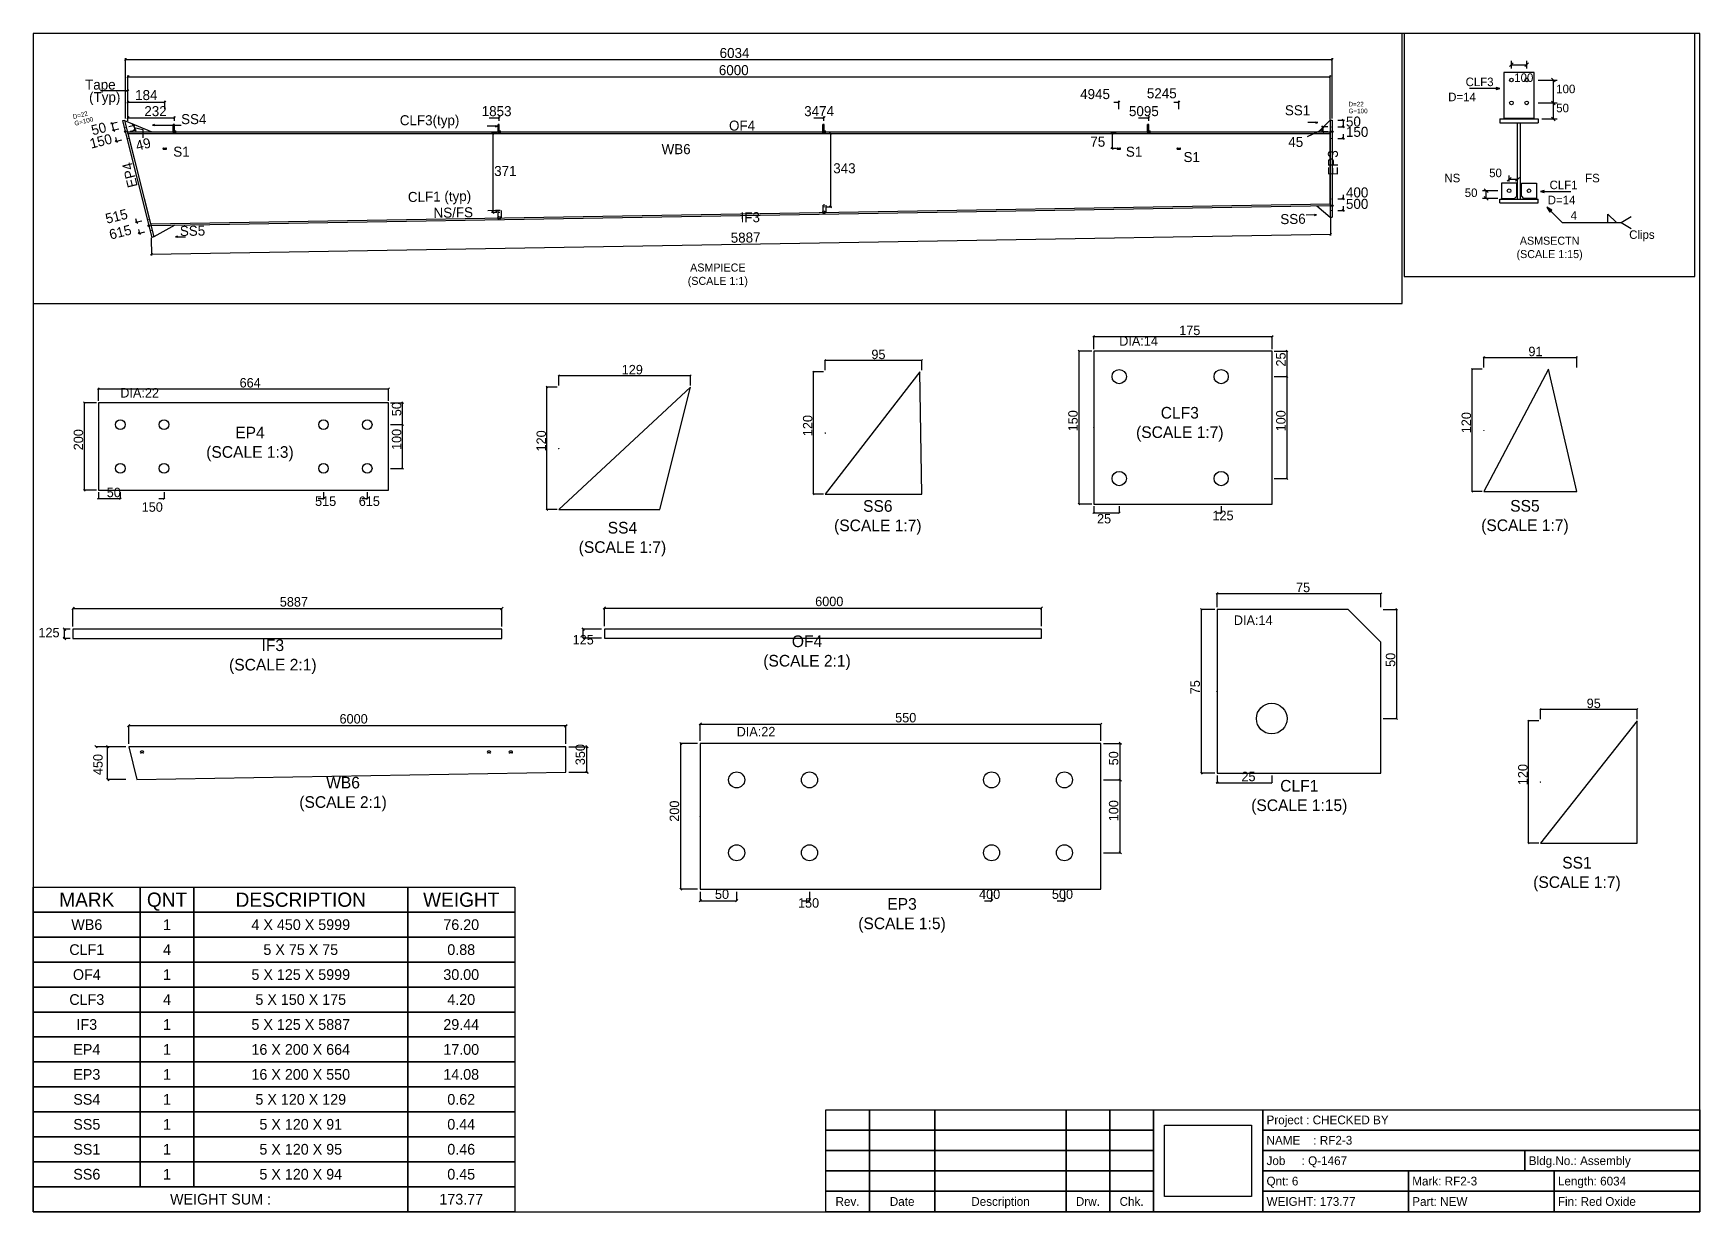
# Model space of a CAD drawing. Header units: metres. Extents: x 0 to 11439, y 0 to 8089.
import ezdxf
from ezdxf.enums import TextEntityAlignment as Align

# ---------------------------------------------------------------- set-up
doc = ezdxf.new("R2010")
doc.units = ezdxf.units.M
doc.linetypes.add('CONTIN', pattern=[0])
doc.linetypes.add('DASHED', pattern=[0])
for name, color, linetype in [('1', 7, 'CONTIN'), ('11', 7, 'CONTIN'), ('12', 3, 'CONTIN'), ('13', 3, 'CONTIN'), ('15', 6, 'CONTIN'), ('2', 7, 'CONTIN'), ('21', 7, 'CONTIN'), ('3', 1, 'CONTIN'), ('4', 1, 'CONTIN'), ('5', 7, 'CONTIN'), ('6', 6, 'CONTIN'), ('7', 3, 'DASHED'), ('9', 7, 'CONTIN')]:
    doc.layers.add(name, color=color, linetype=linetype)
doc.styles.add('SIMPLEX', font='txt')
doc.dimstyles.get("Standard").update_dxf_attribs({"dimtxt": 2.5, "dimasz": 2.5, "dimexe": 1.25, "dimexo": 0.625, "dimtad": 1, "dimcen": 2.5, "dimazin": 3, "dimtfac": 1, "dimtmove": 0, "dimatfit": 3})
picture_1 = doc.add_image_def('image1.png', size_in_pixel=(229, 276))

# ---------------------------------------------------------------- blocks, each defined once
blk = doc.blocks.new('PART_TABLE_BLOCK')
for points in [[(0, 1820), (600, 1820), (600, 1680), (0, 1680)], [(600, 1820), (900, 1820), (900, 1680), (600, 1680)], [(900, 1820), (2100, 1820), (2100, 1680), (900, 1680)], [(2100, 1820), (2700, 1820), (2700, 1680), (2100, 1680)], [(0, 1680), (600, 1680), (600, 1540), (0, 1540)], [(600, 1680), (900, 1680), (900, 1540), (600, 1540)], [(900, 1680), (2100, 1680), (2100, 1540), (900, 1540)], [(2100, 1680), (2700, 1680), (2700, 1540), (2100, 1540)], [(0, 1540), (600, 1540), (600, 1400), (0, 1400)], [(600, 1540), (900, 1540), (900, 1400), (600, 1400)], [(900, 1540), (2100, 1540), (2100, 1400), (900, 1400)], [(2100, 1540), (2700, 1540), (2700, 1400), (2100, 1400)], [(0, 1400), (600, 1400), (600, 1260), (0, 1260)], [(600, 1400), (900, 1400), (900, 1260), (600, 1260)], [(900, 1400), (2100, 1400), (2100, 1260), (900, 1260)], [(2100, 1400), (2700, 1400), (2700, 1260), (2100, 1260)], [(0, 1260), (600, 1260), (600, 1120), (0, 1120)], [(600, 1260), (900, 1260), (900, 1120), (600, 1120)], [(900, 1260), (2100, 1260), (2100, 1120), (900, 1120)], [(2100, 1260), (2700, 1260), (2700, 1120), (2100, 1120)], [(0, 1120), (600, 1120), (600, 980), (0, 980)], [(600, 1120), (900, 1120), (900, 980), (600, 980)], [(900, 1120), (2100, 1120), (2100, 980), (900, 980)], [(2100, 1120), (2700, 1120), (2700, 980), (2100, 980)], [(0, 980), (600, 980), (600, 840), (0, 840)], [(600, 980), (900, 980), (900, 840), (600, 840)], [(900, 980), (2100, 980), (2100, 840), (900, 840)], [(2100, 980), (2700, 980), (2700, 840), (2100, 840)], [(0, 840), (600, 840), (600, 700), (0, 700)], [(600, 840), (900, 840), (900, 700), (600, 700)], [(900, 840), (2100, 840), (2100, 700), (900, 700)], [(2100, 840), (2700, 840), (2700, 700), (2100, 700)], [(0, 700), (600, 700), (600, 560), (0, 560)], [(600, 700), (900, 700), (900, 560), (600, 560)], [(900, 700), (2100, 700), (2100, 560), (900, 560)], [(2100, 700), (2700, 700), (2700, 560), (2100, 560)], [(0, 560), (600, 560), (600, 420), (0, 420)], [(600, 560), (900, 560), (900, 420), (600, 420)], [(900, 560), (2100, 560), (2100, 420), (900, 420)], [(2100, 560), (2700, 560), (2700, 420), (2100, 420)], [(0, 420), (600, 420), (600, 280), (0, 280)], [(600, 420), (900, 420), (900, 280), (600, 280)], [(900, 420), (2100, 420), (2100, 280), (900, 280)], [(2100, 420), (2700, 420), (2700, 280), (2100, 280)], [(0, 280), (600, 280), (600, 140), (0, 140)], [(600, 280), (900, 280), (900, 140), (600, 140)], [(900, 280), (2100, 280), (2100, 140), (900, 140)], [(2100, 280), (2700, 280), (2700, 140), (2100, 140)], [(0, 140), (2100, 140), (2100, 0), (0, 0)], [(2100, 140), (2700, 140), (2700, 0), (2100, 0)]]:
    blk.add_lwpolyline(points, close=True)
for s, height, p in [('MARK', 80, (300, 1750)), ('QNT', 80, (750, 1750)), ('DESCRIPTION', 80, (1500, 1750)), ('WEIGHT', 80, (2400, 1750)), ('WB6', 60, (300, 1610)), ('1', 60, (750, 1610)), ('4 X 450 X 5999', 60, (1500, 1610)), ('76.20', 60, (2400, 1610)), ('CLF1', 60, (300, 1470)), ('4', 60, (750, 1470)), ('5 X 75 X 75', 60, (1500, 1470)), ('0.88', 60, (2400, 1470)), ('OF4', 60, (300, 1330)), ('1', 60, (750, 1330)), ('5 X 125 X 5999', 60, (1500, 1330)), ('30.00', 60, (2400, 1330)), ('CLF3', 60, (300, 1190)), ('4', 60, (750, 1190)), ('5 X 150 X 175', 60, (1500, 1190)), ('4.20', 60, (2400, 1190)), ('IF3', 60, (300, 1050)), ('1', 60, (750, 1050)), ('5 X 125 X 5887', 60, (1500, 1050)), ('29.44', 60, (2400, 1050)), ('EP4', 60, (300, 910)), ('1', 60, (750, 910)), ('16 X 200 X 664', 60, (1500, 910)), ('17.00', 60, (2400, 910)), ('EP3', 60, (300, 770)), ('1', 60, (750, 770)), ('16 X 200 X 550', 60, (1500, 770)), ('14.08', 60, (2400, 770)), ('SS4', 60, (300, 630)), ('1', 60, (750, 630)), ('5 X 120 X 129', 60, (1500, 630)), ('0.62', 60, (2400, 630)), ('SS5', 60, (300, 490)), ('1', 60, (750, 490)), ('5 X 120 X 91', 60, (1500, 490)), ('0.44', 60, (2400, 490)), ('SS1', 60, (300, 350)), ('1', 60, (750, 350)), ('5 X 120 X 95', 60, (1500, 350)), ('0.46', 60, (2400, 350)), ('SS6', 60, (300, 210)), ('1', 60, (750, 210)), ('5 X 120 X 94', 60, (1500, 210)), ('0.45', 60, (2400, 210)), ('WEIGHT SUM :', 60, (1050, 70)), ('173.77', 60, (2400, 70))]:
    blk.add_text(s, height=height).set_placement(p, align=Align.MIDDLE_CENTER)
blk = doc.blocks.new('Title_Block')
for points in [[(-6000, 700), (-5700, 700), (-5700, 560), (-6000, 560)], [(-5700, 700), (-5250, 700), (-5250, 560), (-5700, 560)], [(-5250, 700), (-4350, 700), (-4350, 560), (-5250, 560)], [(-4350, 700), (-4050, 700), (-4050, 560), (-4350, 560)], [(-4050, 700), (-3750, 700), (-3750, 560), (-4050, 560)], [(-3750, 700), (-3000, 700), (-3000, 0), (-3750, 0)], [(-3000, 700), (0, 700), (0, 560), (-3000, 560)], [(-6000, 560), (-5700, 560), (-5700, 420), (-6000, 420)], [(-5700, 560), (-5250, 560), (-5250, 420), (-5700, 420)], [(-5250, 560), (-4350, 560), (-4350, 420), (-5250, 420)], [(-4350, 560), (-4050, 560), (-4050, 420), (-4350, 420)], [(-4050, 560), (-3750, 560), (-3750, 420), (-4050, 420)], [(-3000, 560), (0, 560), (0, 420), (-3000, 420)], [(-6000, 420), (-5700, 420), (-5700, 280), (-6000, 280)], [(-5700, 420), (-5250, 420), (-5250, 280), (-5700, 280)], [(-5250, 420), (-4350, 420), (-4350, 280), (-5250, 280)], [(-4350, 420), (-4050, 420), (-4050, 280), (-4350, 280)], [(-4050, 420), (-3750, 420), (-3750, 280), (-4050, 280)], [(-3000, 420), (-1200, 420), (-1200, 280), (-3000, 280)], [(-1200, 420), (0, 420), (0, 280), (-1200, 280)], [(-6000, 280), (-5700, 280), (-5700, 140), (-6000, 140)], [(-5700, 280), (-5250, 280), (-5250, 140), (-5700, 140)], [(-5250, 280), (-4350, 280), (-4350, 140), (-5250, 140)], [(-4350, 280), (-4050, 280), (-4050, 140), (-4350, 140)], [(-4050, 280), (-3750, 280), (-3750, 140), (-4050, 140)], [(-3000, 280), (-2000, 280), (-2000, 140), (-3000, 140)], [(-2000, 280), (-1000, 280), (-1000, 140), (-2000, 140)], [(-1000, 280), (0, 280), (0, 140), (-1000, 140)], [(-6000, 140), (-5700, 140), (-5700, 0), (-6000, 0)], [(-5700, 140), (-5250, 140), (-5250, 0), (-5700, 0)], [(-5250, 140), (-4350, 140), (-4350, 0), (-5250, 0)], [(-4350, 140), (-4050, 140), (-4050, 0), (-4350, 0)], [(-4050, 140), (-3750, 140), (-3750, 0), (-4050, 0)], [(-3000, 140), (-2000, 140), (-2000, 0), (-3000, 0)], [(-2000, 140), (-1000, 140), (-1000, 0), (-2000, 0)], [(-1000, 140), (0, 140), (0, 0), (-1000, 0)]]:
    blk.add_lwpolyline(points, close=True)
for s, p in [(' Project : CHECKED BY', (-2996, 630)), (' NAME    : RF2-3', (-2996, 490)), (' Job     : Q-1467', (-2996, 350)), (' Bldg.No.: Assembly', (-1196, 350)), (' Qnt: 6', (-2996, 210)), (' Mark: RF2-3', (-1996, 210)), (' Length: 6034', (-996, 210)), (' WEIGHT: 173.77', (-2996, 70)), (' Part: NEW', (-1996, 70)), (' Fin: Red Oxide', (-996, 70))]:
    blk.add_text(s, height=60).set_placement(p, align=Align.MIDDLE_LEFT)
for s, p in [('Rev.', (-5850, 70)), ('Date', (-5475, 70)), ('Description', (-4800, 70)), ('Drw.', (-4200, 70)), ('Chk.', (-3900, 70))]:
    blk.add_text(s, height=60).set_placement(p, align=Align.MIDDLE_CENTER)
image = blk.add_image(picture_1, insert=(-3674, 105), size_in_units=(598, 490))
blk = doc.blocks.new('SLOTTD')
at = {"layer": '6'}
for p, q in [((-25.4, 12.7), (25.4, 12.7)), ((-25.4, -12.7), (25.4, -12.7))]:
    blk.add_line(p, q, dxfattribs=at)
for centre, start, end in [((-25.4, 0), 90, 270), ((25.4, 0), 270, 90)]:
    blk.add_arc(centre, 12.7, start, end, dxfattribs=at)
blk = doc.blocks.new('ARROW')
at = {"layer": '2'}
blk.add_line((-0.635, -0.635), (0.635, 0.635), dxfattribs=at)
blk = doc.blocks.new('FLGHOL')
at = {"layer": '6'}
blk.add_solid([(-6.35, 0), (6.35, 0), (-6.35, 25.4), (6.35, 25.4)], dxfattribs=at)
blk = doc.blocks.new('GRTCLPB')
at = {"layer": '13'}
for p, q in [((-12.7, 0), (-12.7, 152.4)), ((-12.7, 152.4), (12.7, 152.4)), ((-12.7, 0), (12.7, 0)), ((12.7, 0), (12.7, 152.4))]:
    blk.add_line(p, q, dxfattribs=at)
at = {"layer": '6'}
for points in [[(-12.7, 119.38), (12.7, 119.38), (-12.7, 134.62), (12.7, 134.62)], [(-12.7, 68.58), (12.7, 68.58), (-12.7, 83.82), (12.7, 83.82)]]:
    blk.add_solid(points, dxfattribs=at)
blk = doc.blocks.new('ARROWP')
for p, q in [((0, 0), (-1.27, 0.317)), ((-1.27, 0.317), (-1.27, -0.317)), ((-1.27, -0.317), (0, 0))]:
    blk.add_line(p, q)
blk = doc.blocks.new('BRCCLP')
at = {"layer": '1'}
blk.add_solid([(-12.7, 68.58), (12.7, 68.58), (-12.7, 83.82), (12.7, 83.82)], dxfattribs=at)
at = {"layer": '2'}
for p in [(-12.7, 101.6), (12.7, 0)]:
    blk.add_line(p, (12.7, 101.6), dxfattribs=at)
blk = doc.blocks.new('CIRCLE')
at = {"layer": '1'}
blk.add_circle((0, 0), 10.2, dxfattribs=at)
blk = doc.blocks.new('FLAT_ASMSECTN')
at = {"layer": '1'}
for p, q in [((477.365, 787.11), (667.865, 787.11)), ((477.365, 787.11), (477.365, 768.06)), ((477.365, 768.06), (667.865, 768.06)), ((564.995, 387.06), (564.995, 768.06)), ((580.235, 387.06), (580.235, 768.06)), ((667.865, 787.11), (667.865, 768.06)), ((477.365, 368.01), (477.365, 387.06)), ((477.365, 387.06), (667.865, 387.06)), ((477.365, 368.01), (667.865, 368.01)), ((667.865, 368.01), (667.865, 387.06))]:
    blk.add_line(p, q, dxfattribs=at)
at = {"layer": '13'}
for p, q in [((648.815, 1019.52), (496.415, 1019.52)), ((496.415, 1019.52), (496.415, 790.92)), ((648.815, 790.92), (648.815, 1019.52)), ((496.415, 790.92), (648.815, 790.92)), ((561.185, 467.07), (484.985, 467.07)), ((484.985, 467.07), (484.985, 390.87)), ((561.185, 402.3), (561.185, 467.07)), ((584.045, 467.07), (660.245, 467.07)), ((584.045, 402.3), (584.045, 467.07)), ((660.245, 467.07), (660.245, 390.87)), ((484.985, 390.87), (549.755, 390.87)), ((561.185, 402.3), (549.755, 390.87)), ((584.045, 402.3), (595.475, 390.87)), ((660.245, 390.87), (595.475, 390.87))]:
    blk.add_line(p, q, dxfattribs=at)
at = {"layer": '3'}
for p, q in [((534.515, 1038.57), (534.515, 1076.67)), ((534.515, 1057.62), (610.715, 1057.62)), ((610.715, 1038.57), (610.715, 1076.67)), ((477.365, 939.51), (324.965, 939.51)), ((667.865, 981.42), (763.115, 981.42)), ((744.065, 787.11), (744.065, 981.42)), ((667.865, 867.12), (763.115, 867.12)), ((686.915, 787.11), (763.115, 787.11)), ((523.085, 474.69), (523.085, 505.17)), ((564.995, 486.12), (564.995, 505.17)), ((465.935, 428.97), (389.735, 428.97)), ((408.785, 390.87), (408.785, 428.97)), ((523.085, 486.12), (564.995, 486.12)), ((679.295, 425.16), (831.695, 425.16)), ((465.935, 390.87), (389.735, 390.87))]:
    blk.add_line(p, q, dxfattribs=at)
at = {"layer": '4'}
for p, q in [((710.54, 346.68), (787.34, 269.865)), ((787.34, 269.865), (1068.98, 269.865)), ((1015.64, 312.54), (1058.315, 269.865)), ((1015.64, 269.865), (1015.64, 312.54)), ((1068.98, 269.865), (1081.79, 269.865)), ((1081.79, 269.865), (1132.985, 299.73)), ((1081.79, 269.865), (1132.985, 240))]:
    blk.add_line(p, q, dxfattribs=at)
at = {"layer": '1', "xscale": 15, "yscale": 15, "zscale": 15}
for p, rotation in [((534.515, 1057.62), 180), ((744.065, 981.42), 90), ((744.065, 867.12), 270), ((744.065, 867.12), 90), ((744.065, 787.11), 270), ((408.785, 428.97), 270), ((564.995, 486.12), 180), ((408.785, 390.87), 90)]:
    blk.add_blockref('ARROW', p, dxfattribs=dict(at, rotation=rotation))
at = {"layer": '1'}
for name, p, xscale, yscale, zscale in [('ARROW', (610.715, 1057.62), 15, 15, 15), ('CIRCLE', (534.515, 981.42), 0.9, 0.9, 0.9), ('CIRCLE', (610.715, 981.42), 0.9, 0.9, 0.9), ('CIRCLE', (534.515, 867.12), 0.9, 0.9, 0.9), ('CIRCLE', (610.715, 867.12), 0.9, 0.9, 0.9), ('ARROW', (523.085, 486.12), 15, 15, 15), ('CIRCLE', (523.085, 428.97), 0.9, 0.9, 0.9), ('CIRCLE', (622.145, 428.97), 0.9, 0.9, 0.9)]:
    blk.add_blockref(name, p, dxfattribs=dict(at, xscale=xscale, yscale=yscale, zscale=zscale))
at = {"layer": '3', "xscale": 15, "yscale": 15, "zscale": 15}
blk.add_blockref('ARROWP', (477.365, 939.51), dxfattribs=at)
at = {"layer": '3', "xscale": 15, "yscale": 15, "zscale": 15, "rotation": 180}
blk.add_blockref('ARROWP', (679.295, 425.16), dxfattribs=at)
at = {"layer": '4', "xscale": 22.5, "yscale": 22.5, "zscale": 22.5, "rotation": 135}
blk.add_blockref('ARROWP', (710.54, 346.68), dxfattribs=at)
at = {"insert": (725.172, 140), "char_height": 40, "attachment_point": 5}
blk.add_mtext('ASMSECTN\\P(SCALE 1:15)', dxfattribs=at)
at = {"layer": '1', "style": 'SIMPLEX'}
for s, p in [('CLF3', (305.915, 950.94)), ('CLF1', (725.015, 436.59))]:
    blk.add_text(s, height=42.675, dxfattribs=at).set_placement(p)
at = {"layer": '21', "style": 'SIMPLEX'}
for p in [(219.05, 875.505), (715.865, 361.155)]:
    blk.add_text('D=14', height=42.675, dxfattribs=at).set_placement(p)
at = {"layer": '3', "style": 'SIMPLEX'}
for s, p in [('100', (548.735, 971.84)), ('100', (758.285, 915.63)), ('50', (758.285, 820.38)), ('NS', (200, 470.88)), ('50', (423.515, 496.53)), ('FS', (902.555, 470.88)), ('50', (301.595, 397.47))]:
    blk.add_text(s, height=42.675, dxfattribs=at).set_placement(p)
at = {"layer": '4', "style": 'SIMPLEX'}
blk.add_text('Clips', height=42.675, dxfattribs=at).set_placement((1122.32, 188.535))
at = {"layer": '5', "style": 'SIMPLEX'}
blk.add_text('4', height=42.675, dxfattribs=at).set_placement((830.015, 284.085))
blk = doc.blocks.new('FLAT_ASMPIECE')
at = {"layer": '1'}
for p, q in [((472.1, 847.8), (472.1, 857)), ((472.1, 857), (6472, 857)), ((472.1, 847.8), (584.6, 397.8)), ((472.1, 847.8), (6472, 847.8)), ((6472, 847.8), (6472, 857)), ((6472, 497.5), (6472, 847.8)), ((585.7, 397.8), (6471.9, 497.5)), ((586.8, 388.7), (6472, 488.4)), ((2334.3, 463.9), (2334.3, 427.4)), ((3955.1, 491.4), (3955.1, 454.9)), ((6471.9, 497.5), (6472, 488.4)), ((585.7, 397.8), (586.8, 388.7))]:
    blk.add_line(p, q, dxfattribs=at)
at = {"layer": '12'}
for p, q in [((6472, 915.1), (6482.2, 915.1)), ((6472, 915.1), (6472, 430.2)), ((6482.2, 915.1), (6482.2, 430.2)), ((455.7, 913.2), (445.8, 910.8)), ((445.8, 910.8), (591, 329.9)), ((455.7, 913.2), (600.9, 332.4)), ((6472, 430.2), (6482.2, 430.2)), ((600.9, 332.4), (591, 329.9))]:
    blk.add_line(p, q, dxfattribs=at)
at = {"layer": '15'}
for centre in [(704.3, 857), (2325.1, 857), (3945.9, 857), (5566.7, 857), (2325.1, 427.3), (3945.9, 454.7)]:
    blk.add_circle(centre, 6.84, dxfattribs=at)
at = {"layer": '2'}
for p, q in [((459.3, 923.5), (459.3, 1223.6)), ((459.3, 1217.5), (6482.2, 1217.5)), ((6482.2, 923.5), (6482.2, 1223.6)), ((472.1, 918.1), (472.1, 1138)), ((472.1, 1131.9), (6472, 1131.9)), ((6472, 918.1), (6472, 1138)), ((472.1, 970), (472.1, 1010.7)), ((472.1, 1004.6), (655.6, 1004.6)), ((655.6, 970), (655.6, 1010.7)), ((5392.3, 1004.6), (5416.7, 1004.6)), ((5416.7, 970), (5416.7, 1010.7)), ((5692.3, 1004.6), (5716.7, 1004.6)), ((5716.7, 970), (5716.7, 1010.7)), ((472.1, 912), (472.1, 933.3)), ((472.1, 927.2), (704.3, 927.2)), ((704.3, 912), (704.3, 933.3)), ((2274.2, 927.2), (2325.1, 927.2)), ((2325.1, 912), (2325.1, 933.3)), ((3895, 927.2), (3945.9, 927.2)), ((3945.9, 912), (3945.9, 933.4)), ((5515.8, 927.2), (5566.7, 927.2)), ((5566.7, 912), (5566.7, 933.4)), ((6510.7, 915.1), (6543.3, 915.1)), ((6537.2, 915.1), (6537.2, 880.9)), ((418.2, 903.9), (386.5, 896)), ((392.5, 897.4), (400.8, 864.2)), ((426.5, 870.7), (394.8, 862.8)), ((475.9, 883), (505.5, 890.4)), ((483.9, 859.9), (513.6, 867.3)), ((499.6, 888.9), (507.6, 865.9)), ((2312.9, 847.8), (2286.4, 847.8)), ((2292.5, 847.8), (2292.5, 454.8)), ((3958.1, 847.8), (3984.6, 847.8)), ((3978.5, 847.8), (3978.5, 482.2)), ((5404.5, 847.8), (5378, 847.8)), ((5384.1, 847.8), (5384.1, 772.8)), ((6459.8, 880.9), (6429.2, 880.9)), ((6459.8, 857), (6429.2, 857)), ((6435.4, 880.9), (6435.4, 857)), ((6510.7, 880.9), (6543.3, 880.9)), ((6537.2, 844.2), (6537.2, 823.9)), ((440.3, 815.3), (408.7, 807.4)), ((409.7, 828.7), (414.6, 808.9)), ((5404.5, 772.8), (5378, 772.8)), ((6510.7, 823.9), (6543.3, 823.9)), ((6510.7, 521.5), (6543.3, 521.5)), ((6537.2, 541.8), (6537.2, 521.5)), ((510.6, 424.8), (515.6, 405.1)), ((2312.9, 454.8), (2286.4, 454.8)), ((3958.1, 482.2), (3984.6, 482.2)), ((6473.1, 427.3), (6474.5, 339.7)), ((6510.7, 464.4), (6543.3, 464.4)), ((6537.2, 484.8), (6537.2, 464.4)), ((541.2, 411.5), (509.6, 403.6)), ((555.1, 356.2), (523.5, 348.3)), ((524.4, 369.5), (529.4, 349.7)), ((589.3, 246.1), (6474.4, 345.8))]:
    blk.add_line(p, q, dxfattribs=at)
at = {"layer": '3'}
for p, q in [((472.1, 918.1), (472.1, 1121.7)), ((472.1, 1060.6), (335.2, 1060.6)), ((594.1, 890.4), (737.6, 890.4)), ((2316, 884.5), (2265, 884.5)), ((6411, 902.6), (6360, 902.6)), ((2318.9, 463.7), (2267.9, 462.9)), ((6403.5, 441.6), (6352.5, 440.7)), ((708.9, 332.4), (759.8, 333.2)), ((587.9, 327.6), (589.4, 240))]:
    blk.add_line(p, q, dxfattribs=at)
at = {"layer": '9'}
for p, q in [((6413, 857), (6472, 915.1)), ((455.7, 913.2), (592.1, 857)), ((6404.7, 487.2), (6472, 430.2)), ((706.8, 390.7), (600.9, 332.4))]:
    blk.add_line(p, q, dxfattribs=at)
at = {"layer": '1', "xscale": -0.241, "yscale": 0.241, "zscale": 0.241}
for p in [(701.3, 857), (2322.1, 857), (3942.9, 857), (5563.7, 857)]:
    blk.add_blockref('GRTCLPB', p, dxfattribs=at)
at = {"layer": '15', "xscale": 0.401, "yscale": 0.401, "zscale": 0.401}
for p in [(459.3, 857), (6482.2, 857), (6482.2, 488.5), (576.4, 388.5)]:
    blk.add_blockref('CIRCLE', p, dxfattribs=at)
at = {"layer": '2', "xscale": 8.019, "yscale": 8.019, "zscale": 8.019}
for p, rotation in [((459.3, 1217.5), 180), ((472.1, 1131.9), 180), ((472.1, 1004.6), 180), ((472.1, 927.2), 180), ((6537.2, 915.1), 90), ((392.5, 897.4), 104.036), ((400.8, 864.2), 284.036), ((499.6, 888.9), 104.036), ((507.6, 865.9), 284.036), ((2292.5, 847.8), 90), ((3978.5, 847.8), 90), ((5384.1, 847.8), 90), ((6435.4, 880.9), 90), ((6435.4, 857), 270), ((6537.2, 880.9), 270), ((414.6, 808.9), 284.036), ((5384.1, 772.8), 270), ((6537.2, 823.9), 270), ((6537.2, 521.5), 270), ((2292.5, 454.8), 270), ((3978.5, 482.2), 270), ((6537.2, 464.4), 270), ((515.6, 405.1), 284.036), ((529.4, 349.7), 284.036), ((6474.4, 345.8), 0.971)]:
    blk.add_blockref('ARROW', p, dxfattribs=dict(at, rotation=rotation))
for p in [(6482.2, 1217.5), (6472, 1131.9), (655.6, 1004.6), (5416.7, 1004.6), (5716.7, 1004.6), (704.3, 927.2), (2325.1, 927.2), (3945.9, 927.2), (5566.7, 927.2)]:
    blk.add_blockref('ARROW', p, dxfattribs=at)
at = {"layer": '3', "xscale": 8.019, "yscale": 8.019, "zscale": 8.019}
for name, p in [('ARROW', (472.1, 1060.6)), ('ARROWP', (2316, 884.5)), ('ARROWP', (6411, 902.6))]:
    blk.add_blockref(name, p, dxfattribs=at)
for name, p, rotation in [('ARROWP', (594.1, 890.4), 180), ('ARROWP', (2318.9, 463.7), 0.971), ('ARROWP', (6403.5, 441.6), 0.971), ('ARROWP', (708.9, 332.4), 180.9709999999999), ('ARROW', (589.3, 246.1), 180.9709999999999)]:
    blk.add_blockref(name, p, dxfattribs=dict(at, rotation=rotation))
at = {"layer": '6', "xscale": 0.361, "yscale": 0.401, "zscale": 0.401}
for p, rotation in [((454.1, 877.6), 284.036), ((6472, 880.9), 270), ((467.9, 822.3), 284.036), ((6472, 823.9), 270), ((6472, 521.5), 270), ((568.9, 418.4), 284.036), ((6472, 464.4), 270), ((582.7, 363.1), 284.036)]:
    blk.add_blockref('FLGHOL', p, dxfattribs=dict(at, rotation=rotation))
at = {"layer": '6', "xscale": 0.241, "yscale": 0.241, "zscale": 0.241}
for p in [(655.6, 772.8), (5416.7, 772.8), (5716.7, 772.8)]:
    blk.add_blockref('SLOTTD', p, dxfattribs=at)
at = {"layer": '7', "xscale": -0.361, "yscale": 0.361, "zscale": 0.361}
for p in [(2325.1, 427.3), (3945.9, 454.7)]:
    blk.add_blockref('BRCCLP', p, dxfattribs=at)
at = {"insert": (3416.1, 140), "char_height": 40, "attachment_point": 5}
blk.add_mtext('ASMPIECE\\P(SCALE 1:1)', dxfattribs=at)
at = {"layer": '11', "style": 'SIMPLEX'}
for s, p in [('6034', (3425.1, 1225.1)), ('6000', (3421.2, 1139.5)), ('184', (508.1, 1015.2)), ('4945', (5224.3, 1020)), ('5245', (5557.3, 1024)), ('232', (554, 934.8)), ('1853', (2237.7, 934.8)), ('3474', (3847.1, 934.8)), ('5095', (5467.9, 934.8)), ('50', (6550.9, 882.8)), ('75', (5275.2, 782.2)), ('150', (6550.9, 831.5)), ('45', (6263.2, 781.3)), ('371', (2300.1, 636.1)), ('343', (3992.2, 649.8)), ('400', (6550.9, 529.1)), ('500', (6550.9, 472))]:
    blk.add_text(s, height=50, dxfattribs=at).set_placement(p)
for s, rotation, p in [('150', 14.036, (288.9, 772.5)), ('50', 14.036, (296.4, 838.9)), ('49', 14.036, (518.3, 761.5)), ('515', 14.036, (367.1, 397.3)), ('615', 14.036, (385.9, 318.3)), ('5887', 0.971, (3480.9, 302.7))]:
    blk.add_text(s, height=50, rotation=rotation, dxfattribs=at).set_placement(p)
at = {"layer": '21', "style": 'SIMPLEX'}
for s, p in [('D=22', (6563.7, 983.6)), ('G=100', (6563.7, 949.3))]:
    blk.add_text(s, height=22.81, dxfattribs=at).set_placement(p)
for s, p in [('D=22', (200, 919.9)), ('G=100', (208.3, 886.7))]:
    blk.add_text(s, height=22.81, rotation=14.036, dxfattribs=at).set_placement(p)
at = {"layer": '3', "style": 'SIMPLEX'}
for s, p in [('Tape', (258.3, 1067.3)), ('(Typ)', (278.3, 1004.8)), ('SS4', (737.6, 895)), ('CLF3(typ)', (1828.9, 889.5)), ('SS1', (6246.1, 939.2)), ('OF4', (3472, 862.7)), ('S1', (698.4, 732.7)), ('WB6', (3135.5, 745.1)), ('S1', (5452.5, 732.4)), ('S1', (5740.2, 705.8))]:
    blk.add_text(s, height=50, dxfattribs=at).set_placement(p)
for s, rotation, p in [('EP3', 90, (6510.7, 638.4)), ('EP4', 104.036, (521.2, 585.7)), ('CLF1 (typ)', 0.971, (1869.7, 506.2)), ('NS/FS', 0.971, (1997.8, 427.2)), ('IF3', 0.971, (3530, 404.3)), ('SS6', 0.971, (6223.8, 395.6)), ('SS5', 0.971, (731.6, 336.6))]:
    blk.add_text(s, height=50, rotation=rotation, dxfattribs=at).set_placement(p)
for points in [[(503.6, 877.4), (545.7, 867.9), (545.7, 827)], [(6435.4, 868.9), (6357, 831.6)]]:
    blk.add_leader(points, dimstyle='Standard', override={"dimgap": 0.625, "dimtad": 0, "dimtxsty": 'Standard', "dimadec": 0, "dimazin": 0, "dimfxl": 1})

msp = doc.modelspace()

# ---------------------------------------------------------------- linework, layer by layer
msp.add_lwpolyline([(0, 0), (11439, 0), (11439, 8089), (0, 8089)], close=True)
for points in [[(0, 6235), (9397, 6235), (9397, 8089), (0, 8089), (0, 6235)], [(9411, 6419), (11406, 6419), (11406, 8089), (9411, 8089), (9411, 6419)]]:
    msp.add_lwpolyline(points)
at = {"layer": '3', "linetype": 'Continuous'}
for p, q in [((7279, 5908), (7279, 4858)), ((8504, 5908), (7279, 5908)), ((8504, 4858), (8504, 5908)), ((6085, 5765), (5436, 4925)), ((6099, 4925), (6085, 5765)), ((6085, 5765), (6085, 5765)), ((10400, 5784), (9957, 4944)), ((10595, 4944), (10400, 5784)), ((10400, 5784), (10400, 5784)), ((4511, 5660), (3607, 4820)), ((4301, 4820), (4511, 5660)), ((447, 5553), (447, 4953)), ((2439, 5553), (447, 5553)), ((2439, 4953), (2439, 5553)), ((447, 4953), (2439, 4953)), ((5436, 4925), (6099, 4925)), ((9957, 4944), (10595, 4944)), ((3607, 4820), (4301, 4820)), ((7279, 4858), (8504, 4858)), ((8126, 4135), (8126, 3010)), ((9026, 4135), (8126, 4135)), ((9251, 3910), (9026, 4135)), ((272, 3999), (272, 3936)), ((3216, 3999), (272, 3999)), ((272, 3936), (3216, 3936)), ((3216, 3936), (3216, 3999)), ((3920, 3999), (3920, 3937)), ((6920, 3999), (3920, 3999)), ((3920, 3937), (6920, 3937)), ((6920, 3937), (6920, 3999)), ((9251, 3010), (9251, 3910)), ((11010, 3369), (10345, 2529)), ((11010, 2529), (11010, 3369)), ((4578, 3214), (4578, 2214)), ((7328, 3214), (4578, 3214)), ((7328, 2214), (7328, 3214)), ((655, 3192), (711, 2967)), ((3655, 3192), (655, 3192)), ((3655, 3017), (3655, 3192)), ((711, 2967), (3655, 3017)), ((8126, 3010), (9251, 3010)), ((10345, 2529), (11010, 2529)), ((4578, 2214), (7328, 2214))]:
    msp.add_line(p, q, dxfattribs=at)
at = {"layer": '4', "linetype": 'Continuous'}
for p, q in [((753, 3161), (740, 3161)), ((753, 3149), (740, 3149)), ((3134, 3161), (3121, 3161)), ((3134, 3149), (3121, 3149)), ((3284, 3161), (3271, 3161)), ((3284, 3149), (3271, 3149))]:
    msp.add_line(p, q, dxfattribs=at)
for centre, radius in [((7454, 5733), 49), ((8154, 5733), 49), ((597, 5403), 33), ((897, 5403), 33), ((1992, 5403), 33), ((2292, 5403), 33), ((597, 5103), 33), ((897, 5103), 33), ((1992, 5103), 33), ((2292, 5103), 33), ((7454, 5033), 49), ((8154, 5033), 49), ((8501, 3385), 105), ((4828, 2964), 55), ((5328, 2964), 55), ((6578, 2964), 55), ((7078, 2964), 55), ((4828, 2464), 55), ((5328, 2464), 55), ((6578, 2464), 55), ((7078, 2464), 55)]:
    msp.add_circle(centre, radius, dxfattribs=at)
for centre, start, end in [((740, 3155), 90, 270), ((753, 3155), 270, 90), ((3121, 3155), 90, 270), ((3134, 3155), 270, 90), ((3271, 3155), 90, 270), ((3284, 3155), 270, 90)]:
    msp.add_arc(centre, 6, start, end, dxfattribs=at)
at = {"layer": '5', "linetype": 'Continuous'}
for p, q in [((7279, 5382), (7279, 5384)), ((7279, 5383), (7280, 5383)), ((5436, 5344), (5436, 5346)), ((5436, 5345), (5437, 5345)), ((9957, 5364), (9957, 5365)), ((9957, 5364), (9958, 5364)), ((446, 5253), (447, 5253)), ((447, 5253), (447, 5254)), ((3606, 5240), (3608, 5240)), ((3607, 5239), (3607, 5240)), ((272, 3967), (272, 3967)), ((272, 3967), (272, 3967)), ((3920, 3968), (3920, 3968)), ((3920, 3968), (3920, 3968)), ((8124, 3572), (8127, 3572)), ((8126, 3571), (8126, 3574)), ((655, 3192), (655, 3192)), ((655, 3192), (655, 3192)), ((10345, 2948), (10345, 2950)), ((10345, 2949), (10346, 2949)), ((4578, 2714), (4579, 2714)), ((4578, 2713), (4578, 2714))]:
    msp.add_line(p, q, dxfattribs=at)
for centre, radius in [((7279, 5383), 0.7), ((5436, 5345), 0.7), ((9957, 5364), 0.7), ((447, 5253), 0.3), ((3607, 5240), 0.7), ((272, 3967), 0.05), ((3920, 3968), 0.05), ((8126, 3572), 1.5), ((655, 3192), 0.05), ((10345, 2949), 0.7), ((4578, 2714), 0.5)]:
    msp.add_circle(centre, radius, dxfattribs=at)
at = {"layer": '6', "linetype": 'Continuous'}
for p, q in [((7279, 5922), (7279, 6009)), ((7279, 6009), (8504, 6009)), ((8504, 5922), (8504, 6009)), ((5436, 5776), (5436, 5846)), ((5436, 5846), (6099, 5846)), ((6099, 5776), (6099, 5846)), ((7265, 5908), (7178, 5908)), ((7178, 4858), (7178, 5908)), ((8518, 5908), (8606, 5908)), ((8606, 5733), (8606, 5908)), ((9957, 5796), (9957, 5866)), ((9957, 5865), (10595, 5865)), ((10595, 5796), (10595, 5866)), ((3607, 5671), (3607, 5741)), ((3607, 5740), (4511, 5740)), ((4511, 5671), (4511, 5741)), ((5425, 5765), (5355, 5765)), ((5356, 4925), (5356, 5765)), ((8518, 5733), (8606, 5733)), ((8518, 5733), (8606, 5733)), ((8606, 5033), (8606, 5733)), ((9946, 5784), (9876, 5784)), ((9876, 4944), (9876, 5784)), ((447, 5566), (447, 5650)), ((447, 5649), (2439, 5649)), ((2439, 5566), (2439, 5650)), ((3596, 5660), (3526, 5660)), ((3526, 4820), (3526, 5660)), ((433, 5553), (350, 5553)), ((351, 4953), (351, 5553)), ((2452, 5553), (2535, 5553)), ((2535, 5403), (2535, 5553)), ((2452, 5403), (2535, 5403)), ((2452, 5403), (2535, 5403)), ((2535, 5103), (2535, 5403)), ((2452, 5103), (2535, 5103)), ((433, 4953), (350, 4953)), ((447, 4940), (447, 4896)), ((597, 4940), (597, 4896)), ((897, 4940), (897, 4896)), ((1992, 4940), (1992, 4896)), ((2292, 4940), (2292, 4896)), ((5425, 4925), (5355, 4925)), ((8518, 5033), (8606, 5033)), ((9946, 4944), (9876, 4944)), ((447, 4896), (597, 4896)), ((861, 4896), (897, 4896)), ((1956, 4896), (1992, 4896)), ((2256, 4896), (2292, 4896)), ((3596, 4820), (3526, 4820)), ((7265, 4858), (7178, 4858)), ((7279, 4844), (7279, 4797)), ((7454, 4844), (7454, 4797)), ((8154, 4844), (8154, 4797)), ((7279, 4798), (7454, 4798)), ((8117, 4798), (8154, 4798)), ((8126, 4150), (8126, 4243)), ((8126, 4243), (9251, 4243)), ((9251, 4150), (9251, 4243)), ((272, 4018), (272, 4141)), ((272, 4141), (3216, 4141)), ((3216, 4018), (3216, 4141)), ((3920, 4019), (3920, 4144)), ((3920, 4144), (6920, 4144)), ((6920, 4019), (6920, 4144)), ((8111, 4135), (8017, 4135)), ((8018, 3010), (8018, 4135)), ((9266, 4135), (9359, 4135)), ((9359, 3385), (9359, 4135)), ((252, 3999), (206, 3999)), ((252, 3936), (206, 3936)), ((214, 3936), (214, 3999)), ((3900, 3999), (3775, 3999)), ((3775, 3937), (3775, 3999)), ((3900, 3937), (3775, 3937)), ((10345, 3380), (10345, 3450)), ((10345, 3450), (11010, 3450)), ((11010, 3380), (11010, 3450)), ((655, 3212), (655, 3337)), ((655, 3337), (3655, 3337)), ((3655, 3212), (3655, 3337)), ((4578, 3232), (4578, 3347)), ((4578, 3347), (7328, 3347)), ((7328, 3232), (7328, 3347)), ((9266, 3385), (9359, 3385)), ((10334, 3369), (10264, 3369)), ((10264, 2529), (10264, 3369)), ((4560, 3214), (4445, 3214)), ((4445, 2214), (4445, 3214)), ((7346, 3214), (7461, 3214)), ((7461, 2964), (7461, 3214)), ((635, 3192), (430, 3192)), ((635, 3192), (510, 3192)), ((510, 2967), (510, 3192)), ((3675, 3192), (3800, 3192)), ((3800, 3017), (3800, 3192)), ((3675, 3017), (3800, 3017)), ((8111, 3010), (8017, 3010)), ((8126, 2995), (8126, 2945)), ((8501, 2995), (8501, 2945)), ((635, 2967), (510, 2967)), ((7346, 2964), (7461, 2964)), ((7346, 2964), (7461, 2964)), ((7461, 2464), (7461, 2964)), ((8126, 2945), (8501, 2945)), ((10334, 2529), (10264, 2529)), ((7346, 2464), (7461, 2464)), ((4560, 2214), (4445, 2214)), ((4578, 2196), (4578, 2134)), ((4828, 2196), (4828, 2134)), ((5328, 2196), (5328, 2134)), ((6578, 2196), (6578, 2134)), ((7078, 2196), (7078, 2134)), ((4578, 2135), (4828, 2135)), ((5279, 2135), (5328, 2135)), ((6529, 2135), (6578, 2135)), ((7029, 2135), (7078, 2135))]:
    msp.add_line(p, q, dxfattribs=at)

# ---------------------------------------------------------------- block references
for name, p, xscale, yscale, zscale in [('FLAT_ASMPIECE', (0, 6235), 1.375469669587365, 1.375469669587365, 1.375469669587365), ('FLAT_ASMSECTN', (9411, 6419), 1.375469669587365, 1.375469669587365, 1.375469669587365), ('PART_TABLE_BLOCK', (0, 0), 1.22384787105684, 1.22384787105684, 1.22384787105684)]:
    msp.add_blockref(name, p, dxfattribs=dict(xscale=xscale, yscale=yscale, zscale=zscale))
msp.add_blockref('Title_Block', (11439, 0))
at = {"layer": '6'}
for p, xscale, yscale, zscale, rotation in [((7279, 6009), 9.333331, 9.333331, 1.333333, 180), ((5436, 5846), 7.466668999999999, 7.466668999999999, 1.066667, 180), ((7178, 5908), 9.333331, 9.333331, 1.333333, 90), ((8606, 5908), 9.333331, 9.333331, 1.333333, 90), ((9957, 5865), 7.466668999999999, 7.466668999999999, 1.066667, 180), ((3607, 5740), 7.466668999999999, 7.466668999999999, 1.066667, 180), ((5356, 5765), 7.466668999999999, 7.466668999999999, 1.066667, 90), ((8606, 5733), 9.333331, 9.333331, 1.333333, 270), ((8606, 5733), 9.333331, 9.333331, 1.333333, 90), ((9876, 5784), 7.466668999999999, 7.466668999999999, 1.066667, 90), ((447, 5649), 8.85528, 8.85528, 2.951759999999999, 180), ((3526, 5660), 7.466668999999999, 7.466668999999999, 1.066667, 90), ((351, 5553), 8.85528, 8.85528, 2.951759999999999, 90), ((2535, 5553), 8.85528, 8.85528, 2.951759999999999, 90), ((2535, 5403), 8.85528, 8.85528, 2.951759999999999, 270), ((2535, 5403), 8.85528, 8.85528, 2.951759999999999, 90), ((2535, 5103), 8.85528, 8.85528, 2.951759999999999, 270), ((8606, 5033), 9.333331, 9.333331, 1.333333, 270), ((351, 4953), 8.85528, 8.85528, 2.951759999999999, 270), ((5356, 4925), 7.466668999999999, 7.466668999999999, 1.066667, 270), ((9876, 4944), 7.466668999999999, 7.466668999999999, 1.066667, 270), ((447, 4896), 8.85528, 8.85528, 2.951759999999999, 180), ((3526, 4820), 7.466668999999999, 7.466668999999999, 1.066667, 270), ((7178, 4858), 9.333331, 9.333331, 1.333333, 270), ((7279, 4798), 9.333331, 9.333331, 1.333333, 180), ((8126, 4243), 10.000005, 10.000005, 0.666667, 180), ((272, 4141), 13.082371, 13.082371, 26.164742, 180), ((3920, 4144), 13.333267, 13.333267, 26.666534, 180), ((8018, 4135), 10.000005, 10.000005, 0.666667, 90), ((9359, 4135), 10.000005, 10.000005, 0.666667, 90), ((214, 3999), 13.082371, 13.082371, 26.164742, 90), ((3775, 3999), 13.333267, 13.333267, 26.666534, 90), ((214, 3936), 13.082371, 13.082371, 26.164742, 270), ((3775, 3937), 13.333267, 13.333267, 26.666534, 270), ((10345, 3450), 7.466668999999999, 7.466668999999999, 1.066667, 180), ((655, 3337), 13.333268, 13.333268, 26.666536, 180), ((4578, 3347), 12.22222, 12.22222, 2.444443999999999, 180), ((9359, 3385), 10.000005, 10.000005, 0.666667, 270), ((10264, 3369), 7.466668999999999, 7.466668999999999, 1.066667, 90), ((4445, 3214), 12.22222, 12.22222, 2.444443999999999, 90), ((7461, 3214), 12.22222, 12.22222, 2.444443999999999, 90), ((430, 3192), 13.333268, 13.333268, 26.666536, 90), ((510, 3192), 13.333268, 13.333268, 26.666536, 90), ((3800, 3192), 13.333268, 13.333268, 26.666536, 90), ((510, 2967), 13.333268, 13.333268, 26.666536, 270), ((3800, 3017), 13.333268, 13.333268, 26.666536, 270), ((8018, 3010), 10.000005, 10.000005, 0.666667, 270), ((7461, 2964), 12.22222, 12.22222, 2.444443999999999, 270), ((7461, 2964), 12.22222, 12.22222, 2.444443999999999, 90), ((8126, 2945), 10.000005, 10.000005, 0.666667, 180), ((10264, 2529), 7.466668999999999, 7.466668999999999, 1.066667, 270), ((7461, 2464), 12.22222, 12.22222, 2.444443999999999, 270), ((4445, 2214), 12.22222, 12.22222, 2.444443999999999, 270), ((4578, 2135), 12.22222, 12.22222, 2.444443999999999, 180)]:
    msp.add_blockref('ARROW', p, dxfattribs=dict(at, xscale=xscale, yscale=yscale, zscale=zscale, rotation=rotation))
for p, xscale, yscale, zscale in [((8504, 6009), 9.333331, 9.333331, 1.333333), ((6099, 5846), 7.466668999999999, 7.466668999999999, 1.066667), ((10595, 5865), 7.466668999999999, 7.466668999999999, 1.066667), ((4511, 5740), 7.466668999999999, 7.466668999999999, 1.066667), ((2439, 5649), 8.85528, 8.85528, 2.951759999999999), ((597, 4896), 8.85528, 8.85528, 2.951759999999999), ((897, 4896), 8.85528, 8.85528, 2.951759999999999), ((1992, 4896), 8.85528, 8.85528, 2.951759999999999), ((2292, 4896), 8.85528, 8.85528, 2.951759999999999), ((7454, 4798), 9.333331, 9.333331, 1.333333), ((8154, 4798), 9.333331, 9.333331, 1.333333), ((9251, 4243), 10.000005, 10.000005, 0.666667), ((3216, 4141), 13.082371, 13.082371, 26.164742), ((6920, 4144), 13.333267, 13.333267, 26.666534), ((11010, 3450), 7.466668999999999, 7.466668999999999, 1.066667), ((3655, 3337), 13.333268, 13.333268, 26.666536), ((7328, 3347), 12.22222, 12.22222, 2.444443999999999), ((8501, 2945), 10.000005, 10.000005, 0.666667), ((4828, 2135), 12.22222, 12.22222, 2.444443999999999), ((5328, 2135), 12.22222, 12.22222, 2.444443999999999), ((6578, 2135), 12.22222, 12.22222, 2.444443999999999), ((7078, 2135), 12.22222, 12.22222, 2.444443999999999)]:
    msp.add_blockref('ARROW', p, dxfattribs=dict(at, xscale=xscale, yscale=yscale, zscale=zscale))

# ---------------------------------------------------------------- texts
at = {"char_height": 80, "attachment_point": 5}
for s, insert in [('CLF3\\P(SCALE 1:7)', (7870, 5406)), ('EP4\\P(SCALE 1:3)', (1487, 5270)), ('SS6\\P(SCALE 1:7)', (5797, 4766)), ('SS5\\P(SCALE 1:7)', (10239, 4767)), ('SS4\\P(SCALE 1:7)', (4044, 4617)), ('IF3\\P(SCALE 2:1)', (1644, 3810)), ('OF4\\P(SCALE 2:1)', (5311, 3837)), ('WB6\\P(SCALE 2:1)', (2126, 2867)), ('CLF1\\P(SCALE 1:15)', (8690, 2845)), ('SS1\\P(SCALE 1:7)', (10596, 2317)), ('EP3\\P(SCALE 1:5)', (5963, 2034))]:
    msp.add_mtext(s, dxfattribs=dict(at, insert=insert))
at = {"layer": '5'}
for height, p in [(0.105, (7279, 5183)), (0.105, (9957, 5164)), (0.045, (447, 5053)), (0.105, (3607, 5040)), (0.105, (5436, 5145)), (0.0075, (272, 3927)), (0.0075, (3920, 3928)), (0.225, (8126, 3372)), (0.0075, (655, 2992)), (0.105, (10345, 2749)), (0.075, (4578, 2514))]:
    msp.add_text('ZERO', height=height, dxfattribs=at).set_placement(p)
at = {"layer": '6'}
for s, p in [('175', (7866, 6018)), ('DIA:14', (7454, 5945)), ('95', (5753, 5853)), ('91', (10263, 5873)), ('664', (1416, 5658)), ('129', (4039, 5748)), ('DIA:22', (597, 5589)), ('50', (504, 4905)), ('150', (744, 4805)), ('515', (1934, 4845)), ('615', (2234, 4845)), ('125', (8094, 4747)), ('25', (7302, 4725)), ('75', (8668, 4253)), ('5887', (1692, 4154)), ('6000', (5367, 4157)), ('125', (35, 3943)), ('DIA:14', (8241, 4028)), ('125', (3702, 3894)), ('95', (10663, 3457)), ('6000', (2102, 3351)), ('DIA:22', (4828, 3263)), ('550', (5916, 3359)), ('25', (8293, 2955)), ('50', (4679, 2147)), ('400', (6492, 2147)), ('500', (6992, 2147)), ('150', (5249, 2087))]:
    msp.add_text(s, height=65, dxfattribs=at).set_placement(p)
for s, p in [('25', (8596, 5802)), ('50', (2526, 5461)), ('150', (7169, 5357)), ('100', (8596, 5357)), ('120', (5348, 5324)), ('120', (9869, 5344)), ('200', (342, 5227)), ('100', (2526, 5229)), ('120', (3519, 5219)), ('50', (9349, 3740)), ('75', (8008, 3552)), ('350', (3787, 3065)), ('450', (476, 2997)), ('50', (7448, 3064)), ('120', (10257, 2928)), ('200', (4433, 2677)), ('100', (7448, 2680))]:
    msp.add_text(s, height=65, rotation=90, dxfattribs=at).set_placement(p)

doc.saveas('drawing.dxf')
